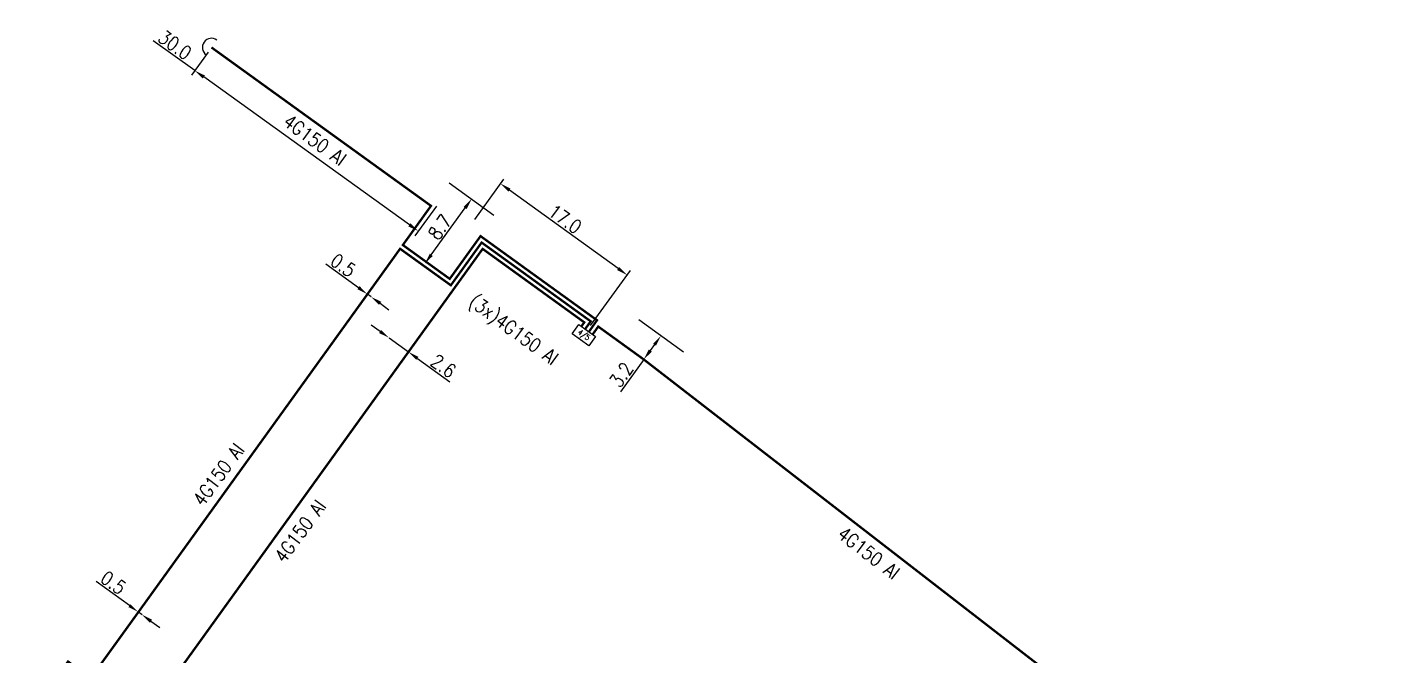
# Model space of a CAD drawing. Header units: millimetres. Extents: x 146511 to 147006, y 145000 to 146000.
# Drawn here: x 146852.9 to 147000.1, y 145274.8 to 145343.3 of the extents above; entities that cross this region are included whole.
import ezdxf
from ezdxf.enums import TextEntityAlignment as Align

# ---------------------------------------------------------------- set-up
doc = ezdxf.new("R2010")
doc.units = ezdxf.units.MM
doc.header["$PDMODE"] = 34
doc.layers.get('0').update_dxf_attribs({"linetype": 'CONTINUOUS'})
doc.layers.get('DEFPOINTS').update_dxf_attribs({"linetype": 'CONTINUOUS'})
for name, color, linetype in [('B_110', 1, 'CONTINUOUS'), ('B_300', 7, 'CONTINUOUS'), ('B_310', 7, 'CONTINUOUS')]:
    doc.layers.add(name, color=color, linetype=linetype)
doc.styles.add('M_ROMANS', font='ROMANS.shx', dxfattribs={"width": 0.75})
doc.styles.get("Standard").update_dxf_attribs({"font": 'romans.shx', "width": 0.85})
doc.dimstyles.get("Standard").update_dxf_attribs({"dimtxt": 1.5, "dimasz": 1.2, "dimexe": 0.625, "dimexo": 0.625, "dimgap": 0.25, "dimtad": 1, "dimdec": 1, "dimzin": 0, "dimdsep": 46, "dimtxsty": 'Standard', "dimcen": -0.5, "dimadec": 0, "dimazin": 0, "dimtfac": 1, "dimtdec": 1, "dimtmove": 0, "dimatfit": 3, "dimfxl": 1, "dimtolj": 1, "dimtzin": 0, "dimarcsym": 0})

# ---------------------------------------------------------------- blocks, each defined once
blk = doc.blocks.new('*D57')
at = {"layer": 'B_110', "color": 0, "linetype": 'Continuous', "lineweight": -2, "transparency": 16777216}
for p, q in [((146864.11, 145280.21), (146860.48, 145282.83)), ((146865.49, 145279.22), (146865.09, 145279.51)), ((146866.46, 145278.52), (146867.44, 145277.81))]:
    blk.add_line(p, q, dxfattribs=at)
at = {"layer": 'B_110', "color": 0, "linetype": 'Continuous', "transparency": 16777216}
for points in [[(146864.23, 145280.37), (146864, 145280.05), (146865.09, 145279.51)], [(146866.58, 145278.68), (146866.35, 145278.35), (146865.49, 145279.22)]]:
    blk.add_solid(points, dxfattribs=at)
at = {"layer": 'DEFPOINTS', "color": 0, "linetype": 'Continuous', "transparency": 16777216}
for p in [(146865.09, 145279.51), (146865.49, 145279.22), (146865.49, 145279.22)]:
    blk.add_point(p, dxfattribs=at)
at = {"layer": 'B_110', "color": 0, "linetype": 'Continuous', "transparency": 16777216, "insert": (146862.35, 145282.71), "char_height": 1.5, "attachment_point": 5, "rotation": 324.208}
blk.add_mtext('\\A1;0.5', dxfattribs=at)
blk = doc.blocks.new('*D58')
at = {"layer": 'B_110', "color": 0, "linetype": 'Continuous', "lineweight": -2, "transparency": 16777216}
for p, q in [((146889.08, 145314.87), (146885.53, 145317.43)), ((146890.46, 145313.88), (146890.06, 145314.17)), ((146891.44, 145313.18), (146892.41, 145312.48))]:
    blk.add_line(p, q, dxfattribs=at)
at = {"layer": 'B_110', "color": 0, "linetype": 'Continuous', "transparency": 16777216}
for points in [[(146889.2, 145315.04), (146888.97, 145314.71), (146890.06, 145314.17)], [(146891.56, 145313.34), (146891.32, 145313.02), (146890.46, 145313.88)]]:
    blk.add_solid(points, dxfattribs=at)
at = {"layer": 'DEFPOINTS', "color": 0, "linetype": 'Continuous', "transparency": 16777216}
for p in [(146890.06, 145314.17), (146890.46, 145313.88), (146890.46, 145313.88)]:
    blk.add_point(p, dxfattribs=at)
at = {"layer": 'B_110', "color": 0, "linetype": 'Continuous', "transparency": 16777216, "insert": (146887.41, 145317.31), "char_height": 1.5, "attachment_point": 5, "rotation": 324.2881}
blk.add_mtext('\\A1;0.5', dxfattribs=at)
blk = doc.blocks.new('*D60')
at = {"layer": 'B_110', "color": 0, "linetype": 'Continuous', "lineweight": -2, "transparency": 16777216}
for p, q in [((146891.45, 145310.1), (146890.48, 145310.8)), ((146892.42, 145309.4), (146894.53, 145307.87)), ((146895.5, 145307.17), (146899.05, 145304.61))]:
    blk.add_line(p, q, dxfattribs=at)
at = {"layer": 'B_110', "color": 0, "linetype": 'Continuous', "transparency": 16777216}
for points in [[(146891.57, 145310.26), (146891.33, 145309.94), (146892.42, 145309.4)], [(146895.62, 145307.33), (146895.39, 145307.01), (146894.53, 145307.87)]]:
    blk.add_solid(points, dxfattribs=at)
at = {"layer": 'DEFPOINTS', "color": 0, "linetype": 'Continuous', "transparency": 16777216}
for p in [(146892.42, 145309.4), (146892.42, 145309.4), (146894.53, 145307.87)]:
    blk.add_point(p, dxfattribs=at)
at = {"layer": 'B_110', "color": 0, "linetype": 'Continuous', "transparency": 16777216, "insert": (146898.35, 145306.35), "char_height": 1.5, "attachment_point": 5, "rotation": 324.1586}
blk.add_mtext('\\A1;2.6', dxfattribs=at)
blk = doc.blocks.new('*D61')
at = {"layer": 'B_110', "color": 0, "linetype": 'Continuous', "lineweight": -2, "transparency": 16777216}
for p, q in [((146901.77, 145322.33), (146904.94, 145326.72)), ((146917.39, 145316.96), (146905.55, 145325.51)), ((146914.37, 145310.74), (146918.73, 145316.76))]:
    blk.add_line(p, q, dxfattribs=at)
at = {"layer": 'B_110', "color": 0, "linetype": 'Continuous', "transparency": 16777216}
for points in [[(146905.66, 145325.68), (146905.43, 145325.35), (146904.57, 145326.22)], [(146917.51, 145317.12), (146917.27, 145316.8), (146918.36, 145316.26)]]:
    blk.add_solid(points, dxfattribs=at)
at = {"layer": 'DEFPOINTS', "color": 0, "linetype": 'Continuous', "transparency": 16777216}
for p in [(146904.57, 145326.22), (146901.4, 145321.83), (146914.01, 145310.23)]:
    blk.add_point(p, dxfattribs=at)
at = {"layer": 'B_110', "color": 0, "linetype": 'Continuous', "transparency": 16777216, "insert": (146911.61, 145322.37), "char_height": 1.5, "attachment_point": 5, "rotation": 324.1586}
blk.add_mtext('\\A1;17.0', dxfattribs=at)
blk = doc.blocks.new('*D62')
at = {"layer": 'B_110', "color": 0, "linetype": 'Continuous', "lineweight": -2, "transparency": 16777216}
blk.add_line((146897.02, 145318.46), (146900.71, 145323.57), dxfattribs=at)
at = {"layer": 'B_110', "color": 0, "linetype": 'Continuous', "transparency": 16777216}
for points in [[(146900.54, 145323.69), (146900.87, 145323.45), (146901.41, 145324.54)], [(146896.86, 145318.58), (146897.18, 145318.34), (146896.32, 145317.49)]]:
    blk.add_solid(points, dxfattribs=at)
at = {"layer": 'DEFPOINTS', "color": 0, "linetype": 'Continuous', "transparency": 16777216}
for p in [(146901.41, 145324.54), (146901.41, 145324.54), (146896.32, 145317.49)]:
    blk.add_point(p, dxfattribs=at)
at = {"layer": 'B_110', "color": 0, "linetype": 'Continuous', "transparency": 16777216, "insert": (146897.96, 145321.47), "char_height": 1.5, "attachment_point": 5, "rotation": 54.1875}
blk.add_mtext('\\A1;8.7', dxfattribs=at)
blk = doc.blocks.new('*D63')
at = {"layer": 'B_110', "color": 0, "linetype": 'Continuous', "lineweight": -2, "transparency": 16777216}
for p, q in [((146921.36, 145308.67), (146920.9, 145308.02)), ((146920.19, 145307.05), (146917.64, 145303.51))]:
    blk.add_line(p, q, dxfattribs=at)
at = {"layer": 'B_110', "color": 0, "linetype": 'Continuous', "transparency": 16777216}
for points in [[(146921.2, 145308.78), (146921.52, 145308.55), (146922.06, 145309.64)], [(146920.73, 145308.14), (146921.06, 145307.91), (146920.19, 145307.05)]]:
    blk.add_solid(points, dxfattribs=at)
at = {"layer": 'DEFPOINTS', "color": 0, "linetype": 'Continuous', "transparency": 16777216}
for p in [(146922.06, 145309.64), (146922.06, 145309.64), (146920.19, 145307.05)]:
    blk.add_point(p, dxfattribs=at)
at = {"layer": 'B_110', "color": 0, "linetype": 'Continuous', "transparency": 16777216, "insert": (146917.75, 145305.38), "char_height": 1.5, "attachment_point": 5, "rotation": 54.1875}
blk.add_mtext('\\A1;3.2', dxfattribs=at)
blk = doc.blocks.new('B_310_03')
at = {"color": 0, "linetype": 'Continuous', "flags": 128}
blk.add_lwpolyline([(-2.25, -1.25), (-2.25, 1.25), (2.25, 1.25), (2.25, -1.25)], close=True, dxfattribs=at)
at = {"color": 0, "linetype": 'Continuous', "style": 'M_ROMANS', "width": 0.75}
blk.add_text('4/5', height=1.2, dxfattribs=at).set_placement((0, 0), align=Align.MIDDLE)
at = {"color": 0, "linetype": 'Continuous', "width": 0.75, "flags": 3}
for tag, p in [('DEF_LEG', (0, -5)), ('DEF_COUP', (0, -7.5)), ('DEF_TYPE', (0, -10))]:
    blk.add_attdef(tag, text='', height=1.2, dxfattribs=at).set_placement(p, align=Align.MIDDLE)
blk = doc.blocks.new('*D64')
at = {"layer": 'B_310', "color": 0, "linetype": 'Continuous', "lineweight": -2, "transparency": 16777216}
for p, q in [((146871.25, 145338.55), (146866.71, 145341.81)), ((146872.69, 145340.56), (146870.88, 145338.04)), ((146894.63, 145321.74), (146872.22, 145337.85)), ((146897.58, 145323.78), (146895.24, 145320.53))]:
    blk.add_line(p, q, dxfattribs=at)
at = {"layer": 'B_310', "color": 0, "linetype": 'Continuous', "transparency": 16777216}
for points in [[(146872.34, 145338.01), (146872.1, 145337.69), (146871.25, 145338.55)], [(146894.75, 145321.9), (146894.52, 145321.57), (146895.61, 145321.04)]]:
    blk.add_solid(points, dxfattribs=at)
at = {"layer": 'DEFPOINTS', "color": 0, "linetype": 'Continuous', "transparency": 16777216}
for p in [(146873.06, 145341.07), (146897.95, 145324.29), (146895.61, 145321.04)]:
    blk.add_point(p, dxfattribs=at)
at = {"layer": 'B_310', "color": 0, "linetype": 'Continuous', "transparency": 16777216, "insert": (146869.08, 145341.34), "char_height": 1.5, "attachment_point": 5, "rotation": 324.2881}
blk.add_mtext('\\A1;30.0', dxfattribs=at)
blk = doc.blocks.new('B_300_05')
at = {"color": 0, "linetype": 'Continuous'}
blk.add_arc((0, 0), 1, 270, 90, dxfattribs=at)
at = {"color": 0, "linetype": 'Continuous', "width": 0.75, "flags": 3}
for tag, p in [('DEF_LEG', (0, -5)), ('DEF_COUP', (0, -7.5)), ('DEF_TYPE', (0, -10))]:
    blk.add_attdef(tag, text='', height=1.2, dxfattribs=at).set_placement(p, align=Align.MIDDLE)

msp = doc.modelspace()

# ---------------------------------------------------------------- linework, layer by layer
at = {"layer": 'B_110', "linetype": 'Continuous', "const_width": 0.25, "flags": 128}
for points in [[(146873.06, 145341.07), (146896.99, 145323.8), (146893.92, 145319.53), (146899.03, 145315.84), (146902.39, 145320.5), (146915.09, 145311.33), (146914.21, 145310.08)], [(146853.07, 145268.14), (146857.42, 145274.12), (146859.9, 145272.32), (146865.09, 145279.51), (146890.06, 145314.17), (146893.62, 145319.12), (146899.15, 145315.14), (146902.51, 145319.8), (146914.4, 145311.21), (146913.8, 145310.37)], [(147000, 145173.49), (146976.52, 145190.47), (146966.5, 145197.6), (146959.42, 145202.7), (146958.02, 145200.76), (146952.67, 145204.62), (146890.85, 145249.23), (146874.73, 145261.62), (146865.82, 145268.05), (146869.3, 145272.84), (146894.53, 145307.87), (146902.62, 145319.11), (146913.7, 145311.1), (146913.39, 145310.66)], [(147000, 145175.34), (146977.41, 145191.68), (146967.39, 145198.8), (146964.76, 145200.7), (146970.47, 145208.61), (146998.62, 145247.62), (146973.92, 145265.47), (146920.19, 145307.05), (146915.22, 145310.64), (146914.62, 145309.79)]]:
    msp.add_lwpolyline(points, dxfattribs=at)
at = {"layer": 'B_110', "color": 7, "linetype": 'Continuous', "ltscale": 1.5, "flags": 128}
for points in [[(146898.98, 145326.3), (146903.84, 145322.79)], [(146919.63, 145311.4), (146924.5, 145307.88)]]:
    msp.add_lwpolyline(points, dxfattribs=at)

# ---------------------------------------------------------------- block references
at = {"layer": 'B_300', "linetype": 'Continuous', "rotation": 144.1875239082613}
msp.add_blockref('B_300_05', (146873.06, 145341.07), dxfattribs=at)
at = {"layer": 'B_310', "linetype": 'Continuous', "xscale": 0.4999999999999999, "yscale": 0.4999999999999999, "zscale": 0.4999999999999999, "rotation": 324.6620507803262}
msp.add_blockref('B_310_03', (146913.65, 145309.71), dxfattribs=at)

# ---------------------------------------------------------------- texts
at = {"layer": 'B_110', "linetype": 'Continuous', "width": 0.85}
for s, rotation, p in [('4G150 Al', 323.855, (146884.32, 145330.98)), ('(3x)4G150 Al', 323.855, (146905.95, 145310.21)), ('4G150 Al', 53.5391, (146873.83, 145294.51)), ('4G150 Al', 53.5391, (146882.72, 145288.34)), ('4G150 Al', 322.0569, (146944.7, 145285.94))]:
    msp.add_text(s, height=1.5, rotation=rotation, dxfattribs=at).set_placement(p, align=Align.MIDDLE)

# ---------------------------------------------------------------- dimensions: what is measured, and where the dimension line sits
at = {"layer": 'B_110', "linetype": 'Continuous'}
for base, p1, p2, angle, picture, middle in [((146904.57, 145326.22), (146914.01, 145310.23), (146901.4, 145321.83), 324.1586, '*D61', (146911.02, 145321.56)), ((146901.41, 145324.54), (146896.32, 145317.49), (146901.41, 145324.54), 234.1875, '*D62', (146898.77, 145320.88)), ((146890.46, 145313.88), (146890.06, 145314.17), (146890.46, 145313.88), 144.2881, '*D58', (146886.82, 145316.5)), ((146892.42, 145309.4), (146894.53, 145307.87), (146892.42, 145309.4), 324.1586, '*D60', (146897.76, 145305.54)), ((146922.06, 145309.64), (146920.19, 145307.05), (146922.06, 145309.64), 234.1875, '*D63', (146918.56, 145304.79)), ((146865.49, 145279.22), (146865.09, 145279.51), (146865.49, 145279.22), 144.208, '*D57', (146861.77, 145281.9))]:
    dim = msp.add_linear_dim(base=base, p1=p1, p2=p2, angle=angle, dimstyle='Standard', dxfattribs=at)
    dim.commit()
    dim.dimension.update_dxf_attribs({"geometry": picture, "text_midpoint": middle, "dimtype": 160})
at = {"layer": 'B_310', "linetype": 'Continuous'}
dim = msp.add_linear_dim(base=(146895.61, 145321.04), p1=(146873.06, 145341.07), p2=(146897.95, 145324.29), angle=144.2881, dimstyle='Standard', dxfattribs=at)
dim.commit()
dim.dimension.update_dxf_attribs({"geometry": '*D64', "text_midpoint": (146868.49, 145340.53), "dimtype": 160})

doc.saveas('drawing.dxf')
